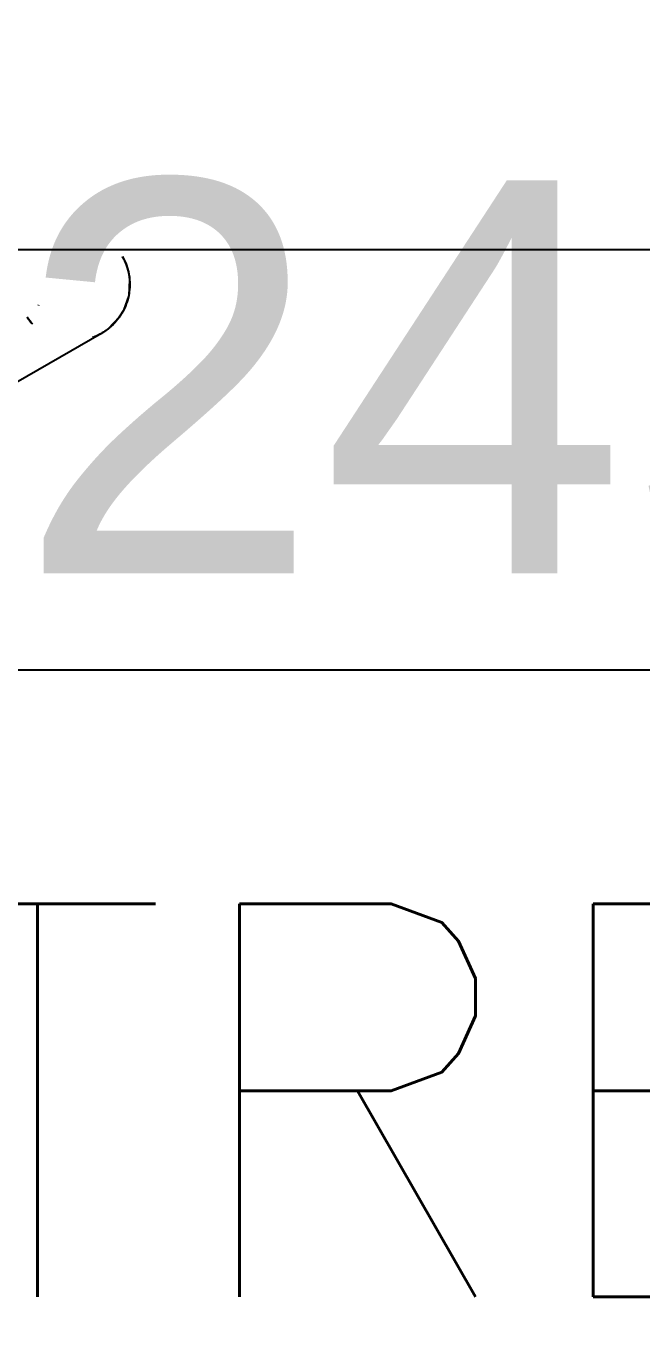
# Model space of a CAD drawing. Header units: millimetres. Extents: x 148480 to 578986, y 39883 to 155062.
# Drawn here: x 252076 to 252389, y 122229 to 122895 of the extents above; entities that cross this region are included whole.
import ezdxf

# ---------------------------------------------------------------- set-up
doc = ezdxf.new("R2010")
doc.units = ezdxf.units.MM
for name, color, linetype in [('HATCH', 8, 'Continuous'), ('Hatch 01_UC', 7, 'Continuous'), ('HVAC-SECTIONS', 7, 'Continuous'), ('I - MODULAR', 44, 'Continuous'), ('Layer4', 6, 'Continuous'), ('M-HVAC-BOF', 6, 'Continuous'), ('M-HVAC-TEXT', 7, 'Continuous')]:
    doc.layers.add(name, color=color, linetype=linetype)
doc.styles.add('ARAIL', font='arial.ttf')
doc.styles.add('R', font='romans.shx')

# ---------------------------------------------------------------- blocks, each defined once
blk = doc.blocks.new('GFC1')
at = {"layer": 'I - MODULAR', "color": 8}
for p, q in [((324714.71, 123738.85), (324714.52, 123738.64)), ((324714.71, 123738.85), (324714.52, 123738.64)), ((324746.77, 123724.34), (324673.75, 123682.18)), ((324746.77, 123724.34), (324673.75, 123682.18))]:
    blk.add_line(p, q, dxfattribs=at)
at = {"layer": 'I - MODULAR', "color": 8, "linetype": 'Continuous'}
blk.add_lwpolyline([(327657.96, 123766.83), (323757.96, 123766.83), (323757.96, 124366.83), (327657.96, 124366.83)], close=True, dxfattribs=at)
at = {"layer": 'I - MODULAR', "color": 8, "flags": 128}
blk.add_lwpolyline([(324757.44, 123763.52), (324759.33, 123759.54), (324760.53, 123755.65), (324761.13, 123751.73), (324760.66, 123743.58), (324757.98, 123736.04), (324755.89, 123732.63), (324750.2, 123726.66), (324746.76, 123724.35)], dxfattribs=at)
blk.add_lwpolyline([(324757.44, 123763.52), (324759.33, 123759.54), (324760.53, 123755.65), (324761.13, 123751.73), (324760.66, 123743.58), (324757.98, 123736.04), (324755.89, 123732.63), (324750.2, 123726.66), (324746.76, 123724.35)], dxfattribs=at)
at = {"layer": 'I - MODULAR', "color": 8}
for points, knots in [([(324757.43, 123763.52), (324759.13, 123760.49), (324760.83, 123755.87), (324761.36, 123749.15), (324760.92, 123744.16), (324759.57, 123739.29), (324757.43, 123734.73), (324754.52, 123730.65), (324750.98, 123727.1), (324746.85, 123724.24), (324743.81, 123722.8), (324742.24, 123722.22)], [-1, -1, -1, -1, -0.8888889, -0.8333333, -0.7777778, -0.7222222, -0.6666667, -0.6111111, -0.5555556, -0.5, -0.4444444, -0.4444444, -0.4444444, -0.4444444]), ([(324757.43, 123763.52), (324759.56, 123759.73), (324761.41, 123753.89), (324761.21, 123746.36), (324760.43, 123742.35), (324759.49, 123739.32), (324758.23, 123736.41), (324756.21, 123732.86), (324752.83, 123728.69), (324748.81, 123725.48), (324745.1, 123723.39), (324743.21, 123722.58), (324742.24, 123722.22)], [-1, -1, -1, -1, -0.8611111, -0.7916667, -0.7569444, -0.7222222, -0.6875, -0.6527778, -0.5833333, -0.5138889, -0.4791667, -0.4444444, -0.4444444, -0.4444444, -0.4444444]), ([(324757.43, 123763.52), (324759.13, 123760.49), (324760.83, 123755.87), (324761.36, 123749.15), (324760.92, 123744.16), (324759.57, 123739.29), (324757.43, 123734.73), (324754.52, 123730.65), (324750.98, 123727.1), (324746.85, 123724.24), (324743.81, 123722.8), (324742.24, 123722.22)], [-1, -1, -1, -1, -0.8888889, -0.8333333, -0.7777778, -0.7222222, -0.6666667, -0.6111111, -0.5555556, -0.5, -0.4444444, -0.4444444, -0.4444444, -0.4444444]), ([(324757.43, 123763.52), (324759.56, 123759.73), (324761.41, 123753.89), (324761.21, 123746.36), (324760.43, 123742.35), (324759.49, 123739.32), (324758.23, 123736.41), (324756.21, 123732.86), (324752.83, 123728.69), (324748.81, 123725.48), (324745.1, 123723.39), (324743.21, 123722.58), (324742.24, 123722.22)], [-1, -1, -1, -1, -0.8611111, -0.7916667, -0.7569444, -0.7222222, -0.6875, -0.6527778, -0.5833333, -0.5138889, -0.4791667, -0.4444444, -0.4444444, -0.4444444, -0.4444444]), ([(324711.83, 123729.02), (324711.35, 123729.51), (324710.34, 123730.59), (324709.46, 123731.83), (324709, 123732.51)], [-0.07874903, -0.07874903, -0.07874903, -0.07874903, -0.05555556, -0.02873291, -0.02873291, -0.02873291, -0.02873291]), ([(324711.83, 123729.02), (324711.35, 123729.51), (324710.34, 123730.59), (324709.46, 123731.83), (324709, 123732.51)], [-0.07874903, -0.07874903, -0.07874903, -0.07874903, -0.05555556, -0.02873291, -0.02873291, -0.02873291, -0.02873291])]:
    blk.add_open_spline(points, degree=3, knots=knots, dxfattribs=at)
blk.add_open_spline([(324711.82, 123729.02), (324710.78, 123730.09), (324709.88, 123731.3), (324709.01, 123732.55)], degree=3, dxfattribs=at)
blk.add_open_spline([(324711.82, 123729.02), (324710.78, 123730.09), (324709.88, 123731.3), (324709.01, 123732.55)], degree=3, dxfattribs=at)
blk = doc.blocks.new('celling')
at = {"layer": 'HATCH'}
h = blk.add_hatch(color=8, dxfattribs=at)
h.dxf.hatch_style = 1
edge = h.paths.add_edge_path(flags=16)
edge.add_line((332844, 71504.14), (332844, 62144.56))
edge.add_ellipse((333594, 62144.56), major_axis=(750, 0), ratio=1, start_angle=180, end_angle=270)
edge.add_line((333594, 61394.56), (337293.66, 61394.56))
edge.add_ellipse((337293.66, 62144.56), major_axis=(750, 0), ratio=1, start_angle=270, end_angle=360)
edge.add_line((338043.66, 62144.56), (338043.66, 71504.14))
edge.add_ellipse((337293.66, 71504.14), major_axis=(750, 0), ratio=1, start_angle=0, end_angle=90)
edge.add_line((337293.66, 72254.14), (333594, 72254.14))
edge.add_ellipse((333594, 71504.14), major_axis=(750, 0), ratio=1, start_angle=90, end_angle=180)
edge = h.paths.add_edge_path()
edge.add_line((332769, 71504.14), (332769, 62144.56))
edge.add_ellipse((333594, 62144.56), major_axis=(825, 0), ratio=1, start_angle=180, end_angle=270)
edge.add_line((333594, 61319.56), (337293.66, 61319.56))
edge.add_ellipse((337293.66, 62144.56), major_axis=(825, 0), ratio=1, start_angle=270, end_angle=360)
edge.add_line((338118.66, 62144.56), (338118.66, 71504.14))
edge.add_ellipse((337293.66, 71504.14), major_axis=(825, 0), ratio=1, start_angle=0, end_angle=90)
edge.add_line((337293.66, 72329.14), (333594, 72329.14))
edge.add_ellipse((333594, 71504.14), major_axis=(825, 0), ratio=1, start_angle=90, end_angle=180)
at = {"layer": 'Hatch 01_UC', "linetype": 'Continuous', "lineweight": 0, "transparency": 33554597}
h = blk.add_hatch(dxfattribs=at)
h.set_pattern_fill('ANSI31', color=8, scale=60, angle=180)
h.set_pattern_definition([(225, (368922.34, 87872.28), (134.70384, -134.70384), [])])
edge = h.paths.add_edge_path(flags=16)
edge.add_line((332769, 71504.14), (332769, 62144.56))
edge.add_ellipse((333594, 62144.56), major_axis=(825, 0), ratio=1, start_angle=180, end_angle=270)
edge.add_line((333594, 61319.56), (337293.66, 61319.56))
edge.add_ellipse((337293.66, 62144.56), major_axis=(825, 0), ratio=1, start_angle=270, end_angle=360)
edge.add_line((338118.66, 62144.56), (338118.66, 71504.14))
edge.add_ellipse((337293.66, 71504.14), major_axis=(825, 0), ratio=1, start_angle=0, end_angle=90)
edge.add_line((337293.66, 72329.14), (333594, 72329.14))
edge.add_ellipse((333594, 71504.14), major_axis=(825, 0), ratio=1, start_angle=90, end_angle=180)
h.paths.add_polyline_path([(338525.94, 73284.14), (331794, 73284.14), (331794, 66987.35), (331794, 60362.06), (338762.75, 60362.06), (338762.75, 60894.56), (339095.25, 60894.56), (339095.25, 69869.14), (338534, 69869.14), (338534, 70934.14), (339093.66, 70934.14), (339093.66, 73284.14)])
h = blk.add_hatch(dxfattribs=at)
h.set_pattern_fill('ANSI31', color=8, scale=60, angle=180)
h.set_pattern_definition([(225, (-25813.7, -9e-10), (134.70384, -134.70384), [])])
edge = h.paths.add_edge_path(flags=16)
edge.add_line((333094, 71504.14), (333094, 62144.56))
edge.add_ellipse((333594, 62144.56), major_axis=(500, 0), ratio=1, start_angle=180, end_angle=270)
edge.add_line((333594, 61644.56), (337293.66, 61644.56))
edge.add_ellipse((337293.66, 62144.56), major_axis=(500, 0), ratio=1, start_angle=270, end_angle=360)
edge.add_line((337793.66, 62144.56), (337793.66, 71504.14))
edge.add_ellipse((337293.66, 71504.14), major_axis=(500, 0), ratio=1, start_angle=0, end_angle=90)
edge.add_line((337293.66, 72004.14), (333594, 72004.14))
edge.add_ellipse((333594, 71504.14), major_axis=(500, 0), ratio=1, start_angle=90, end_angle=180)
edge = h.paths.add_edge_path()
edge.add_line((332844, 71504.14), (332844, 62144.56))
edge.add_ellipse((333594, 62144.56), major_axis=(750, 0), ratio=1, start_angle=180, end_angle=270)
edge.add_line((333594, 61394.56), (337293.66, 61394.56))
edge.add_ellipse((337293.66, 62144.56), major_axis=(750, 0), ratio=1, start_angle=270, end_angle=360)
edge.add_line((338043.66, 62144.56), (338043.66, 71504.14))
edge.add_ellipse((337293.66, 71504.14), major_axis=(750, 0), ratio=1, start_angle=0, end_angle=90)
edge.add_line((337293.66, 72254.14), (333594, 72254.14))
edge.add_ellipse((333594, 71504.14), major_axis=(750, 0), ratio=1, start_angle=90, end_angle=180)

msp = doc.modelspace()

# ---------------------------------------------------------------- block references
at = {"layer": 'Layer4', "linetype": 'Continuous', "rotation": 360}
msp.add_blockref('GFC1', (-72632.43, -985.99), dxfattribs=at)

# ---------------------------------------------------------------- next in the draw order: linework, layer by layer
at = {"layer": 'HVAC-SECTIONS', "color": 0, "linetype": 'Continuous'}
msp.add_lwpolyline([(251897.62, 122567.2), (255165.94, 122567.2), (255165.94, 120130.52), (251897.62, 120130.52)], close=True, dxfattribs=at)

# ---------------------------------------------------------------- next in the draw order: block references
at = {"layer": 'Hatch 01_UC', "color": 252, "linetype": 'Continuous', "true_color": 0x939598, "rotation": 360}
msp.add_blockref('celling', (-82402.19, 52046.64), dxfattribs=at)

# ---------------------------------------------------------------- next in the draw order: texts
at = {"layer": 'M-HVAC-BOF', "color": 6, "lineweight": -2, "insert": (250774.7, 122816.19), "char_height": 200, "width": 1944.9257, "attachment_point": 1, "style": 'ARAIL'}
msp.add_mtext('BO UNIT+2450', dxfattribs=at)
at = {"layer": 'M-HVAC-TEXT', "color": 7, "insert": (253589.79, 122448.13, 0), "char_height": 200, "width": 3153.1027, "attachment_point": 2, "style": 'R'}
msp.add_mtext('\\pxql;TREATED FRESH AIR FAN VRV UINT\\PMODEL:DTFA-82\\PCAPACITY :6.8 TR\\P1000 CFM\\PSIZE;1163W X 1205D X 390HT', dxfattribs=at)

doc.saveas('drawing.dxf')
